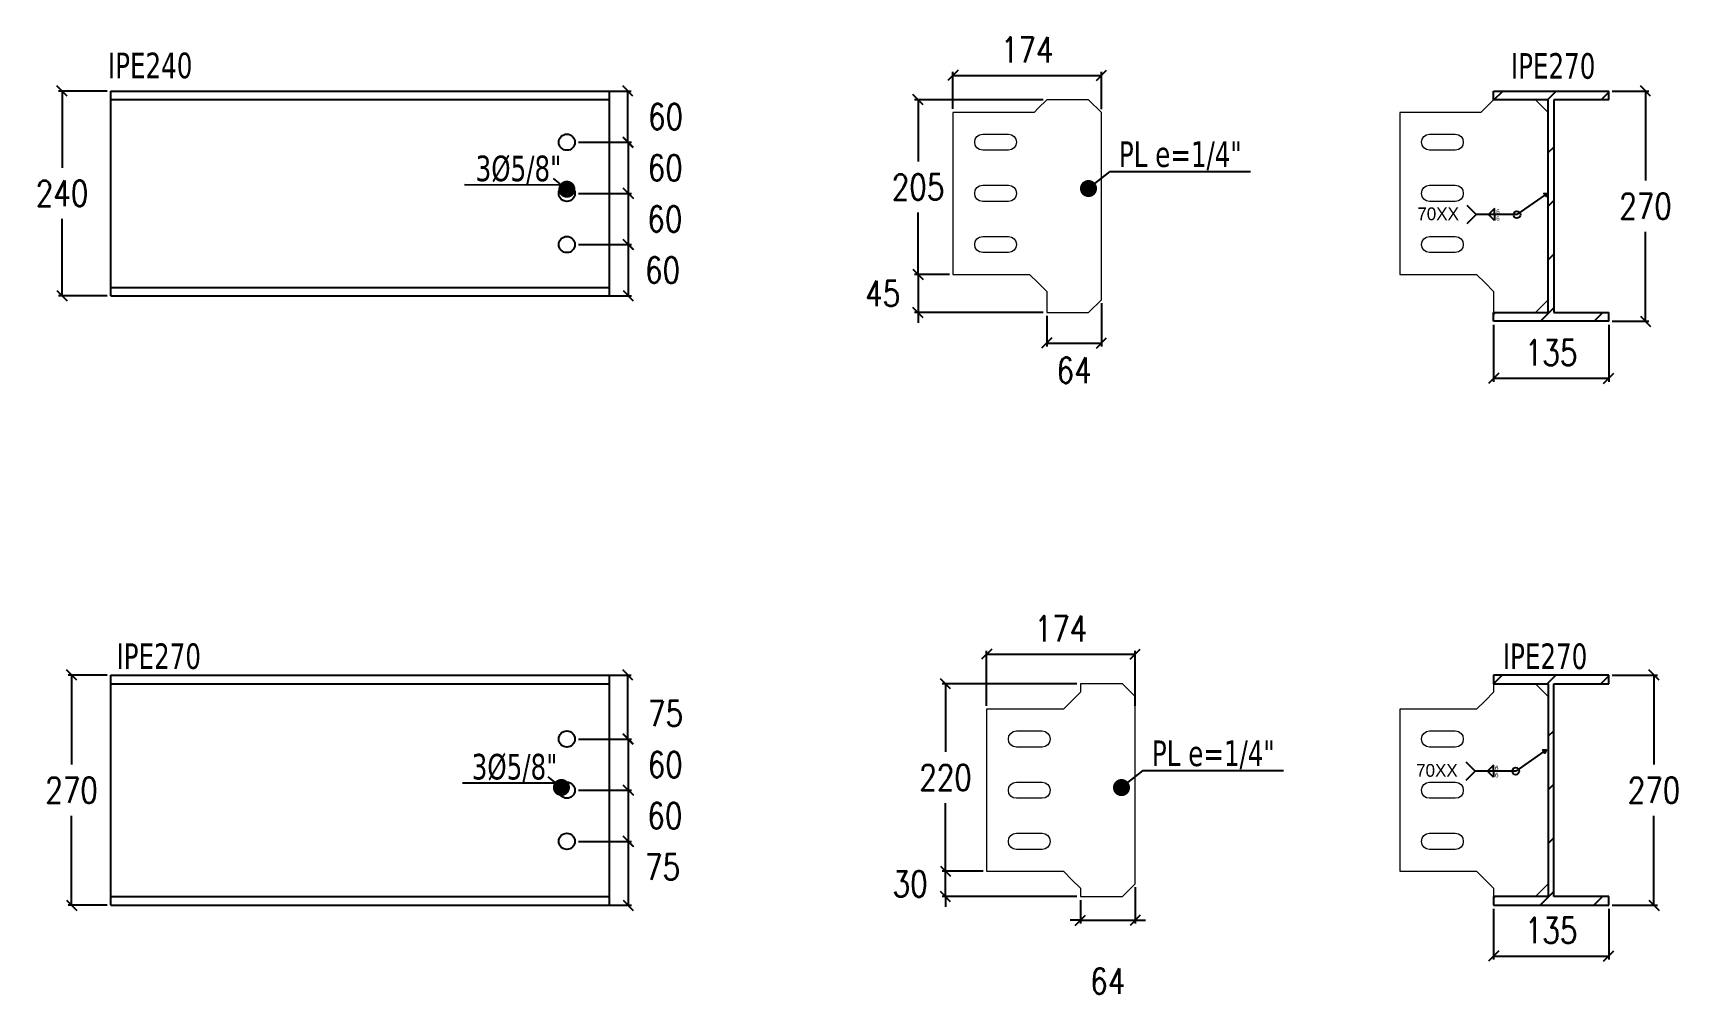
# Model space of a CAD drawing. Header units: millimetres. Extents: x -900 to 76112, y -21218 to 30031.
# Drawn here: x 1860 to 3795, y -10579 to -9447 of the extents above; entities that cross this region are included whole.
import ezdxf
from ezdxf.enums import TextEntityAlignment as Align

# ---------------------------------------------------------------- set-up
doc = ezdxf.new("R2010")
doc.units = ezdxf.units.MM
for name, color, linetype in [('COTAS', 8, 'Continuous'), ('PERFORACIONES', 1, 'Continuous'), ('TITULO', 3, 'Continuous')]:
    doc.layers.add(name, color=color, linetype=linetype)
doc.layers.add('P-PLATINA', color=6, linetype='Continuous', lineweight=15)
doc.styles.add('CNI_COTAS', font='romans.shx', dxfattribs={"width": 0.8})
doc.styles.add('ROMANS', font='DINGRAFO.SHX')
doc.styles.add('VERDANA', font='verdana.ttf')
doc.dimstyles.new('1.1', dxfattribs={"dimscale": 0, "dimtxt": 15, "dimasz": 20, "dimexe": 2, "dimexo": 2, "dimgap": 7, "dimtad": 1, "dimdec": 0, "dimzin": 4, "dimdsep": 46, "dimtxsty": 'CNI_COTAS', "dimblk": 'DOTSMALL', "dimcen": 0, "dimclrd": 256, "dimclrt": 3, "dimadec": 0, "dimazin": 0, "dimtfac": 1, "dimtdec": 0, "dimtmove": 2, "dimatfit": 0, "dimldrblk": 'DOT', "dimfxl": 0.05, "dimtolj": 1, "dimtzin": 0, "dimarcsym": 1})
doc.dimstyles.new('1.4', dxfattribs={"dimscale": 0, "dimtxt": 30, "dimasz": 12, "dimexe": 4, "dimexo": 4, "dimgap": 15, "dimtad": 1, "dimdec": 0, "dimzin": 4, "dimdsep": 46, "dimtxsty": 'CNI_COTAS', "dimblk": 'OBLIQUE', "dimcen": -0.09, "dimclrd": 256, "dimclrt": 3, "dimadec": 0, "dimazin": 0, "dimtfac": 1, "dimtdec": 0, "dimtmove": 2, "dimatfit": 0, "dimldrblk": 'DOT', "dimfxl": 0.05, "dimtolj": 1, "dimtzin": 0, "dimarcsym": 0})

# ---------------------------------------------------------------- blocks, each defined once
blk = doc.blocks.new('_Oblique')
at = {"color": 0, "linetype": 'ByBlock', "lineweight": -2}
blk.add_line((-0.5, -0.5), (0.5, 0.5), dxfattribs=at)
blk = doc.blocks.new('*D532')
at = {"layer": 'COTAS', "color": 0, "lineweight": -2, "transparency": 16777216}
for p, q in [((1947, -9515.3), (1889.9, -9515.3)), ((1947, -9755.3), (1889.9, -9755.3))]:
    blk.add_line(p, q, dxfattribs=at)
at = {"layer": 'COTAS', "lineweight": -2, "transparency": 16777216}
for p, q in [((1893.9, -9515.3), (1893.9, -9605.3)), ((1893.9, -9755.3), (1893.9, -9665.3))]:
    blk.add_line(p, q, dxfattribs=at)
at = {"layer": 'Defpoints', "color": 0, "transparency": 16777216}
for p in [(1893.9, -9515.3), (1951, -9515.3), (1951, -9755.3)]:
    blk.add_point(p, dxfattribs=at)
at = {"layer": 'COTAS', "lineweight": -2, "transparency": 16777216, "xscale": 12, "yscale": 12, "zscale": 12}
for p, rotation in [((1893.9, -9515.3), 90), ((1893.9, -9755.3), 270)]:
    blk.add_blockref('_Oblique', p, dxfattribs=dict(at, rotation=rotation))
at = {"layer": 'COTAS', "color": 3, "transparency": 16777216, "insert": (1893.9, -9635.3), "char_height": 30, "attachment_point": 5, "rotation": 0.01, "style": 'CNI_COTAS'}
blk.add_mtext('\\A1;240', dxfattribs=at)
blk = doc.blocks.new('_Dot')
at = {"color": 0, "linetype": 'ByBlock', "lineweight": -2}
blk.add_line((-0.5, 0), (-1, 0), dxfattribs=at)
at = {"color": 0, "linetype": 'ByBlock', "const_width": 0.5}
blk.add_lwpolyline([(-0.25, 0, 1), (0.25, 0, 1)], format="xyb", close=True, dxfattribs=at)
blk = doc.blocks.new('*D476')
at = {"layer": 'COTAS', "color": 0, "lineweight": -2, "transparency": 16777216}
for p, q in [((3572.9, -9789.3), (3572.9, -9856.2)), ((3707.9, -9789.3), (3707.9, -9856.2))]:
    blk.add_line(p, q, dxfattribs=at)
at = {"layer": 'COTAS', "lineweight": -2, "transparency": 16777216}
blk.add_line((3572.9, -9852.2), (3707.9, -9852.2), dxfattribs=at)
at = {"layer": 'Defpoints', "color": 0, "transparency": 16777216}
for p in [(3572.9, -9785.3), (3707.9, -9785.3), (3707.9, -9852.2)]:
    blk.add_point(p, dxfattribs=at)
at = {"layer": 'COTAS', "lineweight": -2, "transparency": 16777216, "xscale": 12, "yscale": 12, "zscale": 12, "rotation": 180}
blk.add_blockref('_Oblique', (3572.9, -9852.2), dxfattribs=at)
at = {"layer": 'COTAS', "lineweight": -2, "transparency": 16777216, "xscale": 12, "yscale": 12, "zscale": 12}
blk.add_blockref('_Oblique', (3707.9, -9852.2), dxfattribs=at)
at = {"layer": 'COTAS', "color": 3, "transparency": 16777216, "insert": (3640.4, -9822.2), "char_height": 30, "attachment_point": 5, "style": 'CNI_COTAS'}
blk.add_mtext('\\A1;135', dxfattribs=at)
blk = doc.blocks.new('_DotSmall')
at = {"color": 0, "linetype": 'ByBlock', "const_width": 0.5}
blk.add_lwpolyline([(-0.0625, 0, 1), (0.0625, 0, 1)], format="xyb", close=True, dxfattribs=at)
blk = doc.blocks.new('*D464')
at = {"layer": 'COTAS', "color": 0, "lineweight": -2, "transparency": 16777216}
for p, q in [((2499.5, -9575.3), (2562, -9575.3)), ((2499.5, -9635.3), (2562, -9635.3))]:
    blk.add_line(p, q, dxfattribs=at)
at = {"layer": 'COTAS', "lineweight": -2, "transparency": 16777216}
blk.add_line((2558, -9575.3), (2558, -9635.3), dxfattribs=at)
at = {"layer": 'Defpoints', "color": 0, "transparency": 16777216}
for p in [(2495.5, -9575.3), (2495.5, -9635.3), (2558, -9635.3)]:
    blk.add_point(p, dxfattribs=at)
at = {"layer": 'COTAS', "lineweight": -2, "transparency": 16777216, "xscale": 12, "yscale": 12, "zscale": 12}
for p, rotation in [((2558, -9575.3), 90), ((2558, -9635.3), 270)]:
    blk.add_blockref('_Oblique', p, dxfattribs=dict(at, rotation=rotation))
at = {"layer": 'COTAS', "color": 3, "transparency": 16777216, "insert": (2601.4, -9605.3), "char_height": 30, "attachment_point": 5, "rotation": 0.01, "style": 'CNI_COTAS'}
blk.add_mtext('\\A1;60', dxfattribs=at)
blk = doc.blocks.new('*D465')
at = {"layer": 'COTAS', "color": 0, "lineweight": -2, "transparency": 16777216}
for p, q in [((2499.5, -9635.3), (2562, -9635.3)), ((2499.5, -9695.3), (2562, -9695.3))]:
    blk.add_line(p, q, dxfattribs=at)
at = {"layer": 'COTAS', "lineweight": -2, "transparency": 16777216}
blk.add_line((2558, -9635.3), (2558, -9695.3), dxfattribs=at)
at = {"layer": 'Defpoints', "color": 0, "transparency": 16777216}
for p in [(2495.5, -9635.3), (2495.5, -9695.3), (2558, -9695.3)]:
    blk.add_point(p, dxfattribs=at)
at = {"layer": 'COTAS', "lineweight": -2, "transparency": 16777216, "xscale": 12, "yscale": 12, "zscale": 12}
for p, rotation in [((2558, -9635.3), 90), ((2558, -9695.3), 270)]:
    blk.add_blockref('_Oblique', p, dxfattribs=dict(at, rotation=rotation))
at = {"layer": 'COTAS', "color": 3, "transparency": 16777216, "insert": (2600.9, -9665.3), "char_height": 30, "attachment_point": 5, "rotation": 0.01, "style": 'CNI_COTAS'}
blk.add_mtext('\\A1;60', dxfattribs=at)
blk = doc.blocks.new('*D466')
at = {"layer": 'COTAS', "color": 0, "lineweight": -2, "transparency": 16777216}
for p, q in [((2499.5, -9695.3), (2561.9, -9695.3)), ((2499.5, -9755.3), (2561.9, -9755.3))]:
    blk.add_line(p, q, dxfattribs=at)
at = {"layer": 'COTAS', "lineweight": -2, "transparency": 16777216}
blk.add_line((2557.9, -9695.3), (2557.9, -9755.3), dxfattribs=at)
at = {"layer": 'Defpoints', "color": 0, "transparency": 16777216}
for p in [(2495.5, -9695.3), (2495.5, -9755.3), (2557.9, -9755.3)]:
    blk.add_point(p, dxfattribs=at)
at = {"layer": 'COTAS', "lineweight": -2, "transparency": 16777216, "xscale": 12, "yscale": 12, "zscale": 12}
for p, rotation in [((2557.9, -9695.3), 90), ((2557.9, -9755.3), 270)]:
    blk.add_blockref('_Oblique', p, dxfattribs=dict(at, rotation=rotation))
at = {"layer": 'COTAS', "color": 3, "transparency": 16777216, "insert": (2598.2, -9725.3), "char_height": 30, "attachment_point": 5, "rotation": 0.01, "style": 'CNI_COTAS'}
blk.add_mtext('\\A1;60', dxfattribs=at)
blk = doc.blocks.new('*D467')
at = {"layer": 'COTAS', "color": 0, "lineweight": -2, "transparency": 16777216}
for p, q in [((2499.5, -9515.3), (2561.5, -9515.3)), ((2499.5, -9575.3), (2561.5, -9575.3))]:
    blk.add_line(p, q, dxfattribs=at)
at = {"layer": 'COTAS', "lineweight": -2, "transparency": 16777216}
blk.add_line((2557.5, -9575.3), (2557.5, -9515.3), dxfattribs=at)
at = {"layer": 'Defpoints', "color": 0, "transparency": 16777216}
for p in [(2495.5, -9515.3), (2557.5, -9515.3), (2495.5, -9575.3)]:
    blk.add_point(p, dxfattribs=at)
at = {"layer": 'COTAS', "lineweight": -2, "transparency": 16777216, "xscale": 12, "yscale": 12, "zscale": 12}
for p, rotation in [((2557.5, -9515.3), 90), ((2557.5, -9575.3), 270)]:
    blk.add_blockref('_Oblique', p, dxfattribs=dict(at, rotation=rotation))
at = {"layer": 'COTAS', "color": 3, "transparency": 16777216, "insert": (2601.7, -9545.3), "char_height": 30, "attachment_point": 5, "rotation": 0.01, "style": 'CNI_COTAS'}
blk.add_mtext('\\A1;60', dxfattribs=at)
blk = doc.blocks.new('SOLDADURA FILETE ALREDEDOR')
h = blk.add_hatch(color=256)
h.dxf.hatch_style = 1
h.paths.add_polyline_path([(5063.7, 3679), (5060.1, 3684.2), (5066.4, 3684.8)])
for p, q in [((5061.9, 3681.6), (5015.5, 3649.2)), ((4978.7, 3659.2), (4968.7, 3649.2)), ((4978.7, 3649.2), (4978.7, 3659.2)), ((5015.5, 3649.2), (4948.3, 3649.2)), ((4978.7, 3639.2), (4968.7, 3649.2)), ((4978.7, 3649.2), (4978.7, 3639.2))]:
    blk.add_line(p, q)
blk.add_lwpolyline([(5066.4, 3684.8), (5063.7, 3679), (5060.1, 3684.2)], close=True)
blk.add_lwpolyline([(4933.5, 3634.4), (4948.3, 3649.2), (4933.5, 3664)])
blk.add_circle((5015.5, 3649.2), 5.81)
at = {"layer": 'TITULO', "style": 'ROMANS'}
for s, height, p in [('70XX', 21, (4851, 3640)), ('6', 7.5, (4981.3, 3650.6)), ('6', 7.5, (4981.3, 3639))]:
    blk.add_text(s, height=height, dxfattribs=at).set_placement(p)
blk = doc.blocks.new('*D508')
at = {"layer": 'COTAS', "color": 0, "lineweight": -2, "transparency": 16777216}
for p, q in [((2938.8, -9536.3), (2938.8, -9492.9)), ((3113, -9536.5), (3113, -9492.9))]:
    blk.add_line(p, q, dxfattribs=at)
at = {"layer": 'COTAS', "lineweight": -2, "transparency": 16777216}
blk.add_line((2938.8, -9496.9), (3113, -9496.9), dxfattribs=at)
at = {"layer": 'Defpoints', "color": 0, "transparency": 16777216}
for p in [(3113, -9496.9), (2938.8, -9540.3), (3113, -9540.5)]:
    blk.add_point(p, dxfattribs=at)
at = {"layer": 'COTAS', "lineweight": -2, "transparency": 16777216, "xscale": 12, "yscale": 12, "zscale": 12, "rotation": 180}
blk.add_blockref('_Oblique', (2938.8, -9496.9), dxfattribs=at)
at = {"layer": 'COTAS', "lineweight": -2, "transparency": 16777216, "xscale": 12, "yscale": 12, "zscale": 12}
blk.add_blockref('_Oblique', (3113, -9496.9), dxfattribs=at)
at = {"layer": 'COTAS', "color": 3, "transparency": 16777216, "insert": (3025.9, -9466.9), "char_height": 30, "attachment_point": 5, "style": 'CNI_COTAS'}
blk.add_mtext('\\A1;174', dxfattribs=at)
blk = doc.blocks.new('*D509')
at = {"layer": 'COTAS', "color": 0, "lineweight": -2, "transparency": 16777216}
for p, q in [((3044.8, -9525.5), (2893.9, -9525.5)), ((2934.8, -9730.3), (2893.9, -9730.3))]:
    blk.add_line(p, q, dxfattribs=at)
at = {"layer": 'COTAS', "lineweight": -2, "transparency": 16777216}
for p, q in [((2897.9, -9525.5), (2897.9, -9597.9)), ((2897.9, -9730.3), (2897.9, -9657.9))]:
    blk.add_line(p, q, dxfattribs=at)
at = {"layer": 'Defpoints', "color": 0, "transparency": 16777216}
for p in [(3048.8, -9525.5), (2897.9, -9730.3), (2938.8, -9730.3)]:
    blk.add_point(p, dxfattribs=at)
at = {"layer": 'COTAS', "lineweight": -2, "transparency": 16777216, "xscale": 12, "yscale": 12, "zscale": 12}
for p, rotation in [((2897.9, -9525.5), 90), ((2897.9, -9730.3), 270)]:
    blk.add_blockref('_Oblique', p, dxfattribs=dict(at, rotation=rotation))
at = {"layer": 'COTAS', "color": 3, "transparency": 16777216, "insert": (2897.9, -9627.9), "char_height": 30, "attachment_point": 5, "rotation": 0.01, "style": 'CNI_COTAS'}
blk.add_mtext('\\A1;205', dxfattribs=at)
blk = doc.blocks.new('*D510')
at = {"layer": 'COTAS', "color": 0, "lineweight": -2, "transparency": 16777216}
for p, q in [((2934.8, -9730.3), (2893.9, -9730.3)), ((3044.8, -9775.1), (2893.9, -9775.1))]:
    blk.add_line(p, q, dxfattribs=at)
at = {"layer": 'COTAS', "lineweight": -2, "transparency": 16777216}
for p, q in [((2897.9, -9730.3), (2897.9, -9718.3)), ((2897.9, -9730.3), (2897.9, -9775.1)), ((2897.9, -9775.1), (2897.9, -9787.1))]:
    blk.add_line(p, q, dxfattribs=at)
at = {"layer": 'Defpoints', "color": 0, "transparency": 16777216}
for p in [(2938.8, -9730.3), (2897.9, -9775.1), (3048.8, -9775.1)]:
    blk.add_point(p, dxfattribs=at)
at = {"layer": 'COTAS', "lineweight": -2, "transparency": 16777216, "xscale": 12, "yscale": 12, "zscale": 12}
for p, rotation in [((2897.9, -9730.3), 270), ((2897.9, -9775.1), 90)]:
    blk.add_blockref('_Oblique', p, dxfattribs=dict(at, rotation=rotation))
at = {"layer": 'COTAS', "color": 3, "transparency": 16777216, "insert": (2856.4, -9752.7), "char_height": 30, "attachment_point": 5, "rotation": 0.01, "style": 'CNI_COTAS'}
blk.add_mtext('\\A1;45', dxfattribs=at)
blk = doc.blocks.new('*D511')
at = {"layer": 'COTAS', "color": 0, "lineweight": -2, "transparency": 16777216}
for p, q in [((3113, -9764.1), (3113, -9814.8)), ((3048.8, -9779.1), (3048.8, -9814.8))]:
    blk.add_line(p, q, dxfattribs=at)
at = {"layer": 'COTAS', "lineweight": -2, "transparency": 16777216}
blk.add_line((3048.8, -9810.8), (3113, -9810.8), dxfattribs=at)
at = {"layer": 'Defpoints', "color": 0, "transparency": 16777216}
for p in [(3113, -9760.1), (3048.8, -9775.1), (3113, -9810.8)]:
    blk.add_point(p, dxfattribs=at)
at = {"layer": 'COTAS', "lineweight": -2, "transparency": 16777216, "xscale": 12, "yscale": 12, "zscale": 12, "rotation": 180}
blk.add_blockref('_Oblique', (3048.8, -9810.8), dxfattribs=at)
at = {"layer": 'COTAS', "lineweight": -2, "transparency": 16777216, "xscale": 12, "yscale": 12, "zscale": 12}
blk.add_blockref('_Oblique', (3113, -9810.8), dxfattribs=at)
at = {"layer": 'COTAS', "color": 3, "transparency": 16777216, "insert": (3080.9, -9842.8), "char_height": 30, "attachment_point": 5, "style": 'CNI_COTAS'}
blk.add_mtext('\\A1;64', dxfattribs=at)
blk = doc.blocks.new('*D512')
at = {"layer": 'COTAS', "color": 0, "lineweight": -2, "transparency": 16777216}
for p, q in [((3711.9, -9515.3), (3755.1, -9515.3)), ((3711.9, -9785.3), (3755.1, -9785.3))]:
    blk.add_line(p, q, dxfattribs=at)
at = {"layer": 'COTAS', "lineweight": -2, "transparency": 16777216}
for p, q in [((3751.1, -9515.3), (3751.1, -9620.3)), ((3751.1, -9785.3), (3751.1, -9680.3))]:
    blk.add_line(p, q, dxfattribs=at)
at = {"layer": 'Defpoints', "color": 0, "transparency": 16777216}
for p in [(3707.9, -9515.3), (3751.1, -9515.3), (3707.9, -9785.3)]:
    blk.add_point(p, dxfattribs=at)
at = {"layer": 'COTAS', "lineweight": -2, "transparency": 16777216, "xscale": 12, "yscale": 12, "zscale": 12}
for p, rotation in [((3751.1, -9515.3), 90), ((3751.1, -9785.3), 270)]:
    blk.add_blockref('_Oblique', p, dxfattribs=dict(at, rotation=rotation))
at = {"layer": 'COTAS', "color": 3, "transparency": 16777216, "insert": (3751.1, -9650.3), "char_height": 30, "attachment_point": 5, "rotation": 0.01, "style": 'CNI_COTAS'}
blk.add_mtext('\\A1;270', dxfattribs=at)
blk = doc.blocks.new('*D513')
at = {"layer": 'COTAS', "color": 0, "lineweight": -2, "transparency": 16777216}
for p, q in [((1947, -10200.3), (1901.1, -10200.3)), ((1947, -10470.3), (1901.1, -10470.3))]:
    blk.add_line(p, q, dxfattribs=at)
at = {"layer": 'COTAS', "lineweight": -2, "transparency": 16777216}
for p, q in [((1905.1, -10200.3), (1905.1, -10305.3)), ((1905.1, -10470.3), (1905.1, -10365.3))]:
    blk.add_line(p, q, dxfattribs=at)
at = {"layer": 'Defpoints', "color": 0, "transparency": 16777216}
for p in [(1905.1, -10200.3), (1951, -10200.3), (1951, -10470.3)]:
    blk.add_point(p, dxfattribs=at)
at = {"layer": 'COTAS', "lineweight": -2, "transparency": 16777216, "xscale": 12, "yscale": 12, "zscale": 12}
for p, rotation in [((1905.1, -10200.3), 90), ((1905.1, -10470.3), 270)]:
    blk.add_blockref('_Oblique', p, dxfattribs=dict(at, rotation=rotation))
at = {"layer": 'COTAS', "color": 3, "transparency": 16777216, "insert": (1905.1, -10335.3), "char_height": 30, "attachment_point": 5, "rotation": 0.01, "style": 'CNI_COTAS'}
blk.add_mtext('\\A1;270', dxfattribs=at)
blk = doc.blocks.new('*D514')
at = {"layer": 'COTAS', "color": 0, "lineweight": -2, "transparency": 16777216}
for p, q in [((3572.9, -10474.3), (3572.9, -10533.8)), ((3707.9, -10474.3), (3707.9, -10533.8))]:
    blk.add_line(p, q, dxfattribs=at)
at = {"layer": 'COTAS', "lineweight": -2, "transparency": 16777216}
blk.add_line((3572.9, -10529.8), (3707.9, -10529.8), dxfattribs=at)
at = {"layer": 'Defpoints', "color": 0, "transparency": 16777216}
for p in [(3572.9, -10470.3), (3707.9, -10470.3), (3707.9, -10529.8)]:
    blk.add_point(p, dxfattribs=at)
at = {"layer": 'COTAS', "lineweight": -2, "transparency": 16777216, "xscale": 12, "yscale": 12, "zscale": 12, "rotation": 180}
blk.add_blockref('_Oblique', (3572.9, -10529.8), dxfattribs=at)
at = {"layer": 'COTAS', "lineweight": -2, "transparency": 16777216, "xscale": 12, "yscale": 12, "zscale": 12}
blk.add_blockref('_Oblique', (3707.9, -10529.8), dxfattribs=at)
at = {"layer": 'COTAS', "color": 3, "transparency": 16777216, "insert": (3640.4, -10499.8), "char_height": 30, "attachment_point": 5, "style": 'CNI_COTAS'}
blk.add_mtext('\\A1;135', dxfattribs=at)
blk = doc.blocks.new('*D515')
at = {"layer": 'COTAS', "color": 0, "lineweight": -2, "transparency": 16777216}
for p, q in [((3711.9, -10200.3), (3765, -10200.3)), ((3711.9, -10470.3), (3765, -10470.3))]:
    blk.add_line(p, q, dxfattribs=at)
at = {"layer": 'COTAS', "lineweight": -2, "transparency": 16777216}
for p, q in [((3761, -10200.3), (3761, -10305.3)), ((3761, -10470.3), (3761, -10365.3))]:
    blk.add_line(p, q, dxfattribs=at)
at = {"layer": 'Defpoints', "color": 0, "transparency": 16777216}
for p in [(3707.9, -10200.3), (3761, -10200.3), (3707.9, -10470.3)]:
    blk.add_point(p, dxfattribs=at)
at = {"layer": 'COTAS', "lineweight": -2, "transparency": 16777216, "xscale": 12, "yscale": 12, "zscale": 12}
for p, rotation in [((3761, -10200.3), 90), ((3761, -10470.3), 270)]:
    blk.add_blockref('_Oblique', p, dxfattribs=dict(at, rotation=rotation))
at = {"layer": 'COTAS', "color": 3, "transparency": 16777216, "insert": (3761, -10335.3), "char_height": 30, "attachment_point": 5, "rotation": 0.01, "style": 'CNI_COTAS'}
blk.add_mtext('\\A1;270', dxfattribs=at)
blk = doc.blocks.new('*D468')
at = {"layer": 'COTAS', "color": 0, "lineweight": -2, "transparency": 16777216}
for p, q in [((2499.5, -10275.3), (2562, -10275.3)), ((2499.5, -10335.3), (2562, -10335.3))]:
    blk.add_line(p, q, dxfattribs=at)
at = {"layer": 'COTAS', "lineweight": -2, "transparency": 16777216}
blk.add_line((2558, -10275.3), (2558, -10335.3), dxfattribs=at)
at = {"layer": 'Defpoints', "color": 0, "transparency": 16777216}
for p in [(2495.5, -10275.3), (2495.5, -10335.3), (2558, -10335.3)]:
    blk.add_point(p, dxfattribs=at)
at = {"layer": 'COTAS', "lineweight": -2, "transparency": 16777216, "xscale": 12, "yscale": 12, "zscale": 12}
for p, rotation in [((2558, -10275.3), 90), ((2558, -10335.3), 270)]:
    blk.add_blockref('_Oblique', p, dxfattribs=dict(at, rotation=rotation))
at = {"layer": 'COTAS', "color": 3, "transparency": 16777216, "insert": (2601.4, -10305.3), "char_height": 30, "attachment_point": 5, "rotation": 0.01, "style": 'CNI_COTAS'}
blk.add_mtext('\\A1;60', dxfattribs=at)
blk = doc.blocks.new('*D469')
at = {"layer": 'COTAS', "color": 0, "lineweight": -2, "transparency": 16777216}
for p, q in [((2499.5, -10335.3), (2562, -10335.3)), ((2499.5, -10395.3), (2562, -10395.3))]:
    blk.add_line(p, q, dxfattribs=at)
at = {"layer": 'COTAS', "lineweight": -2, "transparency": 16777216}
blk.add_line((2558, -10335.3), (2558, -10395.3), dxfattribs=at)
at = {"layer": 'Defpoints', "color": 0, "transparency": 16777216}
for p in [(2495.5, -10335.3), (2495.5, -10395.3), (2558, -10395.3)]:
    blk.add_point(p, dxfattribs=at)
at = {"layer": 'COTAS', "lineweight": -2, "transparency": 16777216, "xscale": 12, "yscale": 12, "zscale": 12}
for p, rotation in [((2558, -10335.3), 90), ((2558, -10395.3), 270)]:
    blk.add_blockref('_Oblique', p, dxfattribs=dict(at, rotation=rotation))
at = {"layer": 'COTAS', "color": 3, "transparency": 16777216, "insert": (2600.9, -10365.3), "char_height": 30, "attachment_point": 5, "rotation": 0.01, "style": 'CNI_COTAS'}
blk.add_mtext('\\A1;60', dxfattribs=at)
blk = doc.blocks.new('*D470')
at = {"layer": 'COTAS', "color": 0, "lineweight": -2, "transparency": 16777216}
for p, q in [((2499.5, -10395.3), (2561.9, -10395.3)), ((2499.5, -10470.3), (2561.9, -10470.3))]:
    blk.add_line(p, q, dxfattribs=at)
at = {"layer": 'COTAS', "lineweight": -2, "transparency": 16777216}
blk.add_line((2557.9, -10395.3), (2557.9, -10470.3), dxfattribs=at)
at = {"layer": 'Defpoints', "color": 0, "transparency": 16777216}
for p in [(2495.5, -10395.3), (2495.5, -10470.3), (2557.9, -10470.3)]:
    blk.add_point(p, dxfattribs=at)
at = {"layer": 'COTAS', "lineweight": -2, "transparency": 16777216, "xscale": 12, "yscale": 12, "zscale": 12}
for p, rotation in [((2557.9, -10395.3), 90), ((2557.9, -10470.3), 270)]:
    blk.add_blockref('_Oblique', p, dxfattribs=dict(at, rotation=rotation))
at = {"layer": 'COTAS', "color": 3, "transparency": 16777216, "insert": (2598.2, -10425.3), "char_height": 30, "attachment_point": 5, "rotation": 0.01, "style": 'CNI_COTAS'}
blk.add_mtext('\\A1;75', dxfattribs=at)
blk = doc.blocks.new('*D471')
at = {"layer": 'COTAS', "color": 0, "lineweight": -2, "transparency": 16777216}
for p, q in [((2499.5, -10200.3), (2561.5, -10200.3)), ((2499.5, -10275.3), (2561.5, -10275.3))]:
    blk.add_line(p, q, dxfattribs=at)
at = {"layer": 'COTAS', "lineweight": -2, "transparency": 16777216}
blk.add_line((2557.5, -10275.3), (2557.5, -10200.3), dxfattribs=at)
at = {"layer": 'Defpoints', "color": 0, "transparency": 16777216}
for p in [(2495.5, -10200.3), (2557.5, -10200.3), (2495.5, -10275.3)]:
    blk.add_point(p, dxfattribs=at)
at = {"layer": 'COTAS', "lineweight": -2, "transparency": 16777216, "xscale": 12, "yscale": 12, "zscale": 12}
for p, rotation in [((2557.5, -10200.3), 90), ((2557.5, -10275.3), 270)]:
    blk.add_blockref('_Oblique', p, dxfattribs=dict(at, rotation=rotation))
at = {"layer": 'COTAS', "color": 3, "transparency": 16777216, "insert": (2601.7, -10245.3), "char_height": 30, "attachment_point": 5, "rotation": 0.01, "style": 'CNI_COTAS'}
blk.add_mtext('\\A1;75', dxfattribs=at)
blk = doc.blocks.new('*D516')
at = {"layer": 'COTAS', "color": 0, "lineweight": -2, "transparency": 16777216}
for p, q in [((3084.3, -10210.5), (2926.1, -10210.5)), ((2974.3, -10430.3), (2926.1, -10430.3))]:
    blk.add_line(p, q, dxfattribs=at)
at = {"layer": 'COTAS', "lineweight": -2, "transparency": 16777216}
for p, q in [((2930.1, -10210.5), (2930.1, -10290.4)), ((2930.1, -10430.3), (2930.1, -10350.4))]:
    blk.add_line(p, q, dxfattribs=at)
at = {"layer": 'Defpoints', "color": 0, "transparency": 16777216}
for p in [(2930.1, -10210.5), (3088.3, -10210.5), (2978.3, -10430.3)]:
    blk.add_point(p, dxfattribs=at)
at = {"layer": 'COTAS', "lineweight": -2, "transparency": 16777216, "xscale": 12, "yscale": 12, "zscale": 12}
for p, rotation in [((2930.1, -10210.5), 90), ((2930.1, -10430.3), 270)]:
    blk.add_blockref('_Oblique', p, dxfattribs=dict(at, rotation=rotation))
at = {"layer": 'COTAS', "color": 3, "transparency": 16777216, "insert": (2930.1, -10320.4), "char_height": 30, "attachment_point": 5, "rotation": 0.01, "style": 'CNI_COTAS'}
blk.add_mtext('\\A1;220', dxfattribs=at)
blk = doc.blocks.new('*D517')
at = {"layer": 'COTAS', "color": 0, "lineweight": -2, "transparency": 16777216}
for p, q in [((2974.3, -10430.3), (2926.1, -10430.3)), ((3084.3, -10460.1), (2926.1, -10460.1))]:
    blk.add_line(p, q, dxfattribs=at)
at = {"layer": 'COTAS', "lineweight": -2, "transparency": 16777216}
for p, q in [((2930.1, -10430.3), (2930.1, -10418.3)), ((2930.1, -10460.1), (2930.1, -10430.3)), ((2930.1, -10460.1), (2930.1, -10472.1))]:
    blk.add_line(p, q, dxfattribs=at)
at = {"layer": 'Defpoints', "color": 0, "transparency": 16777216}
for p in [(2930.1, -10430.3), (2978.3, -10430.3), (3088.3, -10460.1)]:
    blk.add_point(p, dxfattribs=at)
at = {"layer": 'COTAS', "lineweight": -2, "transparency": 16777216, "xscale": 12, "yscale": 12, "zscale": 12}
for p, rotation in [((2930.1, -10430.3), 270), ((2930.1, -10460.1), 90)]:
    blk.add_blockref('_Oblique', p, dxfattribs=dict(at, rotation=rotation))
at = {"layer": 'COTAS', "color": 3, "transparency": 16777216, "insert": (2888.6, -10445.2), "char_height": 30, "attachment_point": 5, "rotation": 0.01, "style": 'CNI_COTAS'}
blk.add_mtext('\\A1;30', dxfattribs=at)
blk = doc.blocks.new('*D518')
at = {"layer": 'COTAS', "color": 0, "lineweight": -2, "transparency": 16777216}
for p, q in [((2978.3, -10236.3), (2978.3, -10171.8)), ((3152.5, -10236.3), (3152.5, -10171.8))]:
    blk.add_line(p, q, dxfattribs=at)
at = {"layer": 'COTAS', "lineweight": -2, "transparency": 16777216}
blk.add_line((2978.3, -10175.8), (3152.5, -10175.8), dxfattribs=at)
at = {"layer": 'Defpoints', "color": 0, "transparency": 16777216}
for p in [(3152.5, -10175.8), (2978.3, -10240.3), (3152.5, -10240.3)]:
    blk.add_point(p, dxfattribs=at)
at = {"layer": 'COTAS', "lineweight": -2, "transparency": 16777216, "xscale": 12, "yscale": 12, "zscale": 12, "rotation": 180}
blk.add_blockref('_Oblique', (2978.3, -10175.8), dxfattribs=at)
at = {"layer": 'COTAS', "lineweight": -2, "transparency": 16777216, "xscale": 12, "yscale": 12, "zscale": 12}
blk.add_blockref('_Oblique', (3152.5, -10175.8), dxfattribs=at)
at = {"layer": 'COTAS', "color": 3, "transparency": 16777216, "insert": (3065.4, -10145.8), "char_height": 30, "attachment_point": 5, "style": 'CNI_COTAS'}
blk.add_mtext('\\A1;174', dxfattribs=at)
blk = doc.blocks.new('*D519')
at = {"layer": 'COTAS', "color": 0, "lineweight": -2, "transparency": 16777216}
for p, q in [((3152.5, -10449.1), (3152.5, -10491.8)), ((3088.3, -10464.1), (3088.3, -10491.8))]:
    blk.add_line(p, q, dxfattribs=at)
at = {"layer": 'COTAS', "lineweight": -2, "transparency": 16777216}
for p, q in [((3088.3, -10487.8), (3076.3, -10487.8)), ((3088.3, -10487.8), (3152.5, -10487.8)), ((3152.5, -10487.8), (3164.5, -10487.8))]:
    blk.add_line(p, q, dxfattribs=at)
at = {"layer": 'Defpoints', "color": 0, "transparency": 16777216}
for p in [(3152.5, -10445.1), (3088.3, -10460.1), (3152.5, -10487.8)]:
    blk.add_point(p, dxfattribs=at)
at = {"layer": 'COTAS', "lineweight": -2, "transparency": 16777216, "xscale": 12, "yscale": 12, "zscale": 12}
blk.add_blockref('_Oblique', (3088.3, -10487.8), dxfattribs=at)
at = {"layer": 'COTAS', "lineweight": -2, "transparency": 16777216, "xscale": 12, "yscale": 12, "zscale": 12, "rotation": 180}
blk.add_blockref('_Oblique', (3152.5, -10487.8), dxfattribs=at)
at = {"layer": 'COTAS', "color": 3, "transparency": 16777216, "insert": (3120.4, -10559.3), "char_height": 30, "attachment_point": 5, "style": 'CNI_COTAS'}
blk.add_mtext('\\A1;64', dxfattribs=at)

msp = doc.modelspace()

# ---------------------------------------------------------------- hatches: boundary and pattern name
at = {"linetype": 'Continuous'}
h = msp.add_hatch(dxfattribs=at)
h.set_pattern_fill('', scale=14, style=0, pattern_type=0)
h.set_pattern_definition([(45, (3572.934, -9525.96), (-31.431, 31.431), [])])
h.paths.add_polyline_path([(3572.9, -9515.3), (3572.9, -9525.5), (3637.1, -9525.5), (3637.1, -9775.1), (3572.9, -9775.1), (3572.9, -9785.3), (3707.9, -9785.3), (3707.9, -9775.1), (3643.7, -9775.1), (3643.7, -9525.5), (3707.9, -9525.5), (3707.9, -9515.3)])
h = msp.add_hatch(dxfattribs=at)
h.set_pattern_fill('', scale=14, style=0, pattern_type=0)
h.set_pattern_definition([(45, (3572.934, -10210.54), (-31.431, 31.431), [])])
h.paths.add_polyline_path([(3572.9, -10200.3), (3572.9, -10210.5), (3637.1, -10210.5), (3637.1, -10460.1), (3572.9, -10460.1), (3572.9, -10470.3), (3707.9, -10470.3), (3707.9, -10460.1), (3643.7, -10460.1), (3643.7, -10210.5), (3707.9, -10210.5), (3707.9, -10200.3)])

# ---------------------------------------------------------------- linework, layer by layer
at = {"color": 2, "linetype": 'Continuous'}
for p, q in [((1951, -9755.3), (1951, -9515.3)), ((1951, -9515.3), (2536, -9515.3)), ((2536, -9755.3), (2536, -9515.3)), ((3572.9, -9525.5), (3572.9, -9515.3)), ((3572.9, -9515.3), (3707.9, -9515.3)), ((3707.9, -9525.5), (3707.9, -9515.3)), ((1951, -9525.1), (2536, -9525.1)), ((3637.1, -9525.5), (3572.9, -9525.5)), ((3637.1, -9775.1), (3637.1, -9525.5)), ((3707.9, -9525.5), (3643.7, -9525.5)), ((3643.7, -9525.5), (3643.7, -9775.1)), ((1951, -9745.5), (2536, -9745.5)), ((1951, -9755.3), (2536, -9755.3)), ((3572.9, -9785.3), (3572.9, -9775.1)), ((3572.9, -9775.1), (3637.1, -9775.1)), ((3707.9, -9785.3), (3572.9, -9785.3)), ((3643.7, -9775.1), (3707.9, -9775.1)), ((3707.9, -9785.3), (3707.9, -9775.1)), ((1951, -10470.3), (1951, -10200.3)), ((1951, -10200.3), (2536, -10200.3)), ((1951, -10210.5), (2536, -10210.5)), ((2536, -10470.3), (2536, -10200.3)), ((3707.9, -10200.3), (3572.9, -10200.3)), ((3572.9, -10200.3), (3572.9, -10210.5)), ((3572.9, -10210.5), (3637.1, -10210.5)), ((3637.1, -10210.5), (3637.1, -10460.1)), ((3643.7, -10460.1), (3643.7, -10210.5)), ((3643.7, -10210.5), (3707.9, -10210.5)), ((3707.9, -10210.5), (3707.9, -10200.3)), ((1951, -10460.1), (2536, -10460.1)), ((3637.1, -10460.1), (3572.9, -10460.1)), ((3572.9, -10460.1), (3572.9, -10470.3)), ((3707.9, -10460.1), (3643.7, -10460.1)), ((3707.9, -10470.3), (3707.9, -10460.1)), ((1951, -10470.3), (2536, -10470.3)), ((3572.9, -10470.3), (3707.9, -10470.3))]:
    msp.add_line(p, q, dxfattribs=at)
at = {"layer": 'P-PLATINA', "color": 6, "linetype": 'Continuous'}
for points in [[(2938.8, -9730.3), (3028.8, -9730.3), (3038.8, -9740.3), (3048.8, -9750.3), (3048.8, -9775.1), (3098, -9775.1), (3113, -9760.1), (3113, -9540.5), (3098, -9525.5), (3048.8, -9525.5), (3038.8, -9535.5), (3034, -9540.3), (2938.8, -9540.3)], [(3462.9, -9730.3), (3552.9, -9730.3), (3562.9, -9740.3), (3572.9, -9750.3), (3572.9, -9775.1), (3622.1, -9775.1), (3637.1, -9760.1), (3637.1, -9540.5), (3622.1, -9525.5), (3572.9, -9525.5), (3562.9, -9535.5), (3558.1, -9540.3), (3462.9, -9540.3)], [(3088.3, -10450.3), (3088.3, -10460.1), (3137.5, -10460.1), (3152.5, -10445.1), (3152.5, -10225.5), (3137.5, -10210.5), (3088.3, -10210.5), (3088.3, -10220.3), (3078.3, -10230.3), (3068.3, -10240.3), (2978.3, -10240.3), (2978.3, -10430.3), (3068.3, -10430.3), (3078.3, -10440.3)], [(3572.9, -10450.3), (3572.9, -10460.1), (3622.1, -10460.1), (3637.1, -10445.1), (3637.1, -10225.5), (3622.1, -10210.5), (3572.9, -10210.5), (3572.9, -10220.3), (3562.9, -10230.3), (3552.9, -10240.3), (3462.9, -10240.3), (3462.9, -10430.3), (3552.9, -10430.3), (3562.9, -10440.3)]]:
    msp.add_lwpolyline(points, close=True, dxfattribs=at)
for points in [[(2980.4, -9584.8), (2973.8, -9584.8), (2970.1, -9584), (2967, -9582), (2965, -9578.9), (2964.3, -9575.3), (2965, -9571.6), (2967, -9568.5), (2970.1, -9566.5), (2973.8, -9565.8), (2980.4, -9565.8)], [(2973.8, -9565.8), (3003.8, -9565.8), (3007.4, -9566.5), (3010.5, -9568.5), (3012.5, -9571.6), (3013.3, -9575.3), (3012.5, -9578.9), (3010.5, -9582), (3007.4, -9584), (3003.8, -9584.8), (2973.8, -9584.8)], [(3504.6, -9584.8), (3497.9, -9584.8), (3494.3, -9584), (3491.2, -9582), (3489.2, -9578.9), (3488.4, -9575.3), (3489.2, -9571.6), (3491.2, -9568.5), (3494.3, -9566.5), (3497.9, -9565.8), (3504.6, -9565.8)], [(3497.9, -9565.8), (3527.9, -9565.8), (3531.6, -9566.5), (3534.7, -9568.5), (3536.7, -9571.6), (3537.4, -9575.3), (3536.7, -9578.9), (3534.7, -9582), (3531.6, -9584), (3527.9, -9584.8), (3497.9, -9584.8)], [(2980.4, -9644.8), (2973.8, -9644.8), (2970.1, -9644), (2967, -9642), (2965, -9638.9), (2964.3, -9635.3), (2965, -9631.6), (2967, -9628.5), (2970.1, -9626.5), (2973.8, -9625.8), (2980.4, -9625.8)], [(2973.8, -9625.8), (3003.8, -9625.8), (3007.4, -9626.5), (3010.5, -9628.5), (3012.5, -9631.6), (3013.3, -9635.3), (3012.5, -9638.9), (3010.5, -9642), (3007.4, -9644), (3003.8, -9644.8), (2973.8, -9644.8)], [(3504.6, -9644.8), (3497.9, -9644.8), (3494.3, -9644), (3491.2, -9642), (3489.2, -9638.9), (3488.4, -9635.3), (3489.2, -9631.6), (3491.2, -9628.5), (3494.3, -9626.5), (3497.9, -9625.8), (3504.6, -9625.8)], [(3497.9, -9625.8), (3527.9, -9625.8), (3531.6, -9626.5), (3534.7, -9628.5), (3536.7, -9631.6), (3537.4, -9635.3), (3536.7, -9638.9), (3534.7, -9642), (3531.6, -9644), (3527.9, -9644.8), (3497.9, -9644.8)], [(2980.4, -9704.8), (2973.8, -9704.8), (2970.1, -9704), (2967, -9702), (2965, -9698.9), (2964.3, -9695.3), (2965, -9691.6), (2967, -9688.5), (2970.1, -9686.5), (2973.8, -9685.8), (2980.4, -9685.8)], [(2973.8, -9685.8), (3003.8, -9685.8), (3007.4, -9686.5), (3010.5, -9688.5), (3012.5, -9691.6), (3013.3, -9695.3), (3012.5, -9698.9), (3010.5, -9702), (3007.4, -9704), (3003.8, -9704.8), (2973.8, -9704.8)], [(3504.6, -9704.8), (3497.9, -9704.8), (3494.3, -9704), (3491.2, -9702), (3489.2, -9698.9), (3488.4, -9695.3), (3489.2, -9691.6), (3491.2, -9688.5), (3494.3, -9686.5), (3497.9, -9685.8), (3504.6, -9685.8)], [(3497.9, -9685.8), (3527.9, -9685.8), (3531.6, -9686.5), (3534.7, -9688.5), (3536.7, -9691.6), (3537.4, -9695.3), (3536.7, -9698.9), (3534.7, -9702), (3531.6, -9704), (3527.9, -9704.8), (3497.9, -9704.8)], [(3043.3, -10284.8), (3013.3, -10284.8), (3009.6, -10284.1), (3006.6, -10282.1), (3004.5, -10279), (3003.8, -10275.3), (3004.5, -10271.7), (3006.6, -10268.6), (3009.6, -10266.6), (3013.3, -10265.8), (3043.3, -10265.8)], [(3036.6, -10265.8), (3043.3, -10265.8), (3046.9, -10266.6), (3050, -10268.6), (3052.1, -10271.7), (3052.8, -10275.3), (3052.1, -10279), (3050, -10282.1), (3046.9, -10284.1), (3043.3, -10284.8), (3036.6, -10284.8)], [(3527.9, -10284.8), (3497.9, -10284.8), (3494.3, -10284.1), (3491.2, -10282.1), (3489.2, -10279), (3488.4, -10275.3), (3489.2, -10271.7), (3491.2, -10268.6), (3494.3, -10266.6), (3497.9, -10265.8), (3527.9, -10265.8)], [(3521.3, -10265.8), (3527.9, -10265.8), (3531.6, -10266.6), (3534.7, -10268.6), (3536.7, -10271.7), (3537.4, -10275.3), (3536.7, -10279), (3534.7, -10282.1), (3531.6, -10284.1), (3527.9, -10284.8), (3521.3, -10284.8)], [(3043.3, -10344.8), (3013.3, -10344.8), (3009.6, -10344.1), (3006.6, -10342.1), (3004.5, -10339), (3003.8, -10335.3), (3004.5, -10331.7), (3006.6, -10328.6), (3009.6, -10326.6), (3013.3, -10325.8), (3037.2, -10325.8)], [(3036.6, -10325.8), (3043.3, -10325.8), (3046.9, -10326.6), (3050, -10328.6), (3052.1, -10331.7), (3052.8, -10335.3), (3052.1, -10339), (3050, -10342.1), (3046.9, -10344.1), (3043.3, -10344.8), (3036.6, -10344.8)], [(3527.9, -10344.8), (3497.9, -10344.8), (3494.3, -10344.1), (3491.2, -10342.1), (3489.2, -10339), (3488.4, -10335.3), (3489.2, -10331.7), (3491.2, -10328.6), (3494.3, -10326.6), (3497.9, -10325.8), (3521.9, -10325.8)], [(3521.3, -10325.8), (3527.9, -10325.8), (3531.6, -10326.6), (3534.7, -10328.6), (3536.7, -10331.7), (3537.4, -10335.3), (3536.7, -10339), (3534.7, -10342.1), (3531.6, -10344.1), (3527.9, -10344.8), (3521.3, -10344.8)], [(3019.9, -10404.8), (3013.3, -10404.8), (3009.6, -10404.1), (3006.6, -10402.1), (3004.5, -10399), (3003.8, -10395.3), (3004.5, -10391.7), (3006.6, -10388.6), (3009.6, -10386.6), (3013.3, -10385.8), (3019.9, -10385.8)], [(3013.3, -10385.8), (3043.3, -10385.8), (3046.9, -10386.6), (3050, -10388.6), (3052.1, -10391.7), (3052.8, -10395.3), (3052.1, -10399), (3050, -10402.1), (3046.9, -10404.1), (3043.3, -10404.8), (3013.3, -10404.8)], [(3504.6, -10404.8), (3497.9, -10404.8), (3494.3, -10404.1), (3491.2, -10402.1), (3489.2, -10399), (3488.4, -10395.3), (3489.2, -10391.7), (3491.2, -10388.6), (3494.3, -10386.6), (3497.9, -10385.8), (3504.6, -10385.8)], [(3497.9, -10385.8), (3527.9, -10385.8), (3531.6, -10386.6), (3534.7, -10388.6), (3536.7, -10391.7), (3537.4, -10395.3), (3536.7, -10399), (3534.7, -10402.1), (3531.6, -10404.1), (3527.9, -10404.8), (3497.9, -10404.8)]]:
    msp.add_lwpolyline(points, dxfattribs=at)
at = {"layer": 'PERFORACIONES'}
for centre in [(2486, -9575.3), (2486, -9635.3), (2486, -9695.3), (2486, -10275.3), (2486, -10335.3), (2486, -10395.3)]:
    msp.add_circle(centre, 9.5, dxfattribs=at)

# ---------------------------------------------------------------- block references
at = {"xscale": 0.7104614331683008, "yscale": 0.7104614331683008, "zscale": 0.7104614331683008}
for p in [(37, -12252.8), (35.6, -12905.6)]:
    msp.add_blockref('SOLDADURA FILETE ALREDEDOR', p, dxfattribs=at)

# ---------------------------------------------------------------- texts
at = {"color": 96, "style": 'VERDANA', "width": 0.7}
for s, p in [('IPE240', (1997.3, -9485.2)), ('IPE270', (3642.8, -9485.8)), ('PL e=1/4"', (3205.5, -9589.3)), ('3%%C5/8"', (2429.3, -9606)), ('IPE270', (2007.3, -10178.1)), ('IPE270', (3633.3, -10178.2)), ('3%%C5/8"', (2424.7, -10307.7)), ('PL e=1/4"', (3244.2, -10292))]:
    msp.add_text(s, height=30, dxfattribs=at).set_placement(p, align=Align.MIDDLE_CENTER)

# ---------------------------------------------------------------- dimensions: what is measured, and where the dimension line sits
at = {"layer": 'COTAS'}
for base, p1, p2, picture, middle in [((3113, -9496.9), (2938.8, -9540.3), (3113, -9540.5), '*D508', (3025.9, -9466.9)), ((3707.9, -9852.2), (3572.9, -9785.3), (3707.9, -9785.3), '*D476', (3640.4, -9822.2)), ((3152.5, -10175.8), (2978.3, -10240.3), (3152.5, -10240.3), '*D518', (3065.4, -10145.8)), ((3152.5, -10487.8), (3088.3, -10460.1), (3152.5, -10445.1), '*D519', (3120.4, -10559.3)), ((3707.9, -10529.8), (3572.9, -10470.3), (3707.9, -10470.3), '*D514', (3640.4, -10499.8))]:
    dim = msp.add_linear_dim(base=base, p1=p1, p2=p2, dimstyle='1.4', override={"dimscale": 1}, dxfattribs=at)
    dim.commit()
    dim.dimension.update_dxf_attribs({"geometry": picture, "text_midpoint": middle})
for base, p1, p2, picture, middle in [((1893.9, -9515.3), (1951, -9755.3), (1951, -9515.3), '*D532', (1893.9, -9635.3)), ((2897.9, -9730.3), (3048.8, -9525.5), (2938.8, -9730.3), '*D509', (2897.9, -9627.9)), ((3751.1, -9515.3), (3707.9, -9785.3), (3707.9, -9515.3), '*D512', (3751.1, -9650.3)), ((2897.9, -9775.1), (2938.8, -9730.3), (3048.8, -9775.1), '*D510', (2856.4, -9752.7)), ((1905.1, -10200.3), (1951, -10470.3), (1951, -10200.3), '*D513', (1905.1, -10335.3)), ((3761, -10200.3), (3707.9, -10470.3), (3707.9, -10200.3), '*D515', (3761, -10335.3)), ((2930.1, -10210.5), (2978.3, -10430.3), (3088.3, -10210.5), '*D516', (2930.1, -10320.4)), ((2930.1, -10430.3), (3088.3, -10460.1), (2978.3, -10430.3), '*D517', (2888.6, -10445.2))]:
    dim = msp.add_linear_dim(base=base, p1=p1, p2=p2, angle=90, dimstyle='1.4', override={"dimscale": 1}, dxfattribs=at)
    dim.commit()
    dim.dimension.update_dxf_attribs({"geometry": picture, "text_midpoint": middle, "text_rotation": 0.01})
for base, p1, p2, picture, middle in [((2557.5, -9515.3), (2495.5, -9575.3), (2495.5, -9515.3), '*D467', (2601.7, -9545.3)), ((2558, -9635.3), (2495.5, -9575.3), (2495.5, -9635.3), '*D464', (2601.4, -9605.3)), ((2558, -9695.3), (2495.5, -9635.3), (2495.5, -9695.3), '*D465', (2600.9, -9665.3)), ((2557.9, -9755.3), (2495.5, -9695.3), (2495.5, -9755.3), '*D466', (2598.2, -9725.3)), ((2557.5, -10200.3), (2495.5, -10275.3), (2495.5, -10200.3), '*D471', (2601.7, -10245.3)), ((2558, -10335.3), (2495.5, -10275.3), (2495.5, -10335.3), '*D468', (2601.4, -10305.3)), ((2558, -10395.3), (2495.5, -10335.3), (2495.5, -10395.3), '*D469', (2600.9, -10365.3)), ((2557.9, -10470.3), (2495.5, -10395.3), (2495.5, -10470.3), '*D470', (2598.2, -10425.3))]:
    dim = msp.add_linear_dim(base=base, p1=p1, p2=p2, angle=90, dimstyle='1.4', override={"dimscale": 1}, dxfattribs=at)
    dim.commit()
    dim.dimension.update_dxf_attribs({"geometry": picture, "text_midpoint": middle, "dimtype": 160, "text_rotation": 0.01})
dim = msp.add_linear_dim(base=(3113, -9810.8), p1=(3048.8, -9775.1), p2=(3113, -9760.1), dimstyle='1.4', override={"dimscale": 1}, dxfattribs=at)
dim.commit()
dim.dimension.update_dxf_attribs({"geometry": '*D511', "text_midpoint": (3080.9, -9842.8), "dimtype": 160})

# ---------------------------------------------------------------- leaders
for points in [[(3097.8, -9629.6), (3123.4, -9609.7), (3288, -9609.7)], [(2486, -9630.4), (2479.8, -9625.5), (2366, -9625.4)], [(3136.5, -10332.2), (3162.1, -10312.3), (3326.7, -10312.3)], [(2479.6, -10332.1), (2473.4, -10327.2), (2363.6, -10327.2)]]:
    msp.add_leader(points, dimstyle='1.1', override={"dimscale": 1}, dxfattribs=at)

doc.saveas('drawing.dxf')
